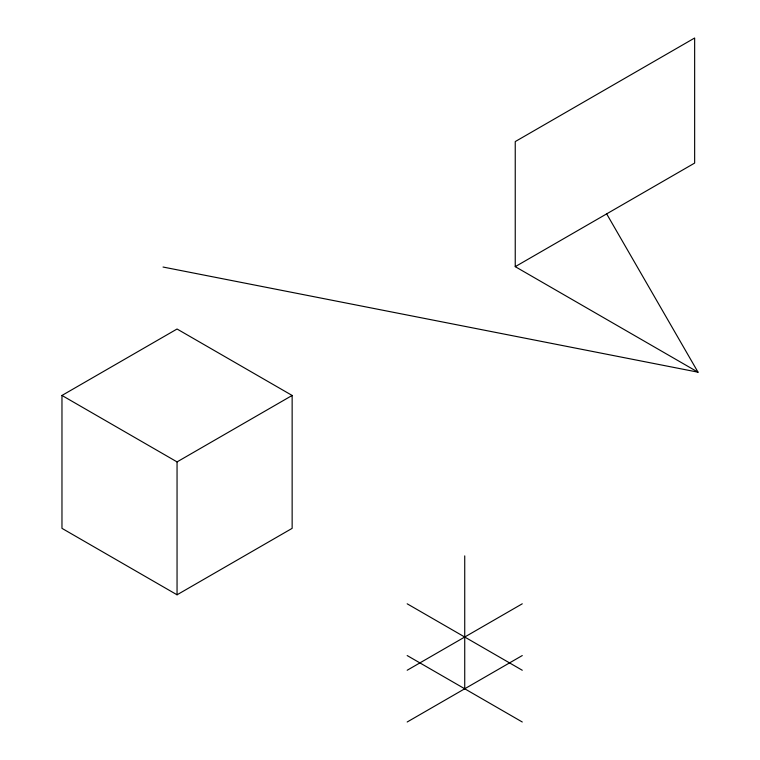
<?xml version="1.0" encoding="UTF-8"?>
<svg xmlns="http://www.w3.org/2000/svg" width="760" height="760" viewBox="0 0 760 760"><rect width="100%" height="100%" fill="white"/><g stroke="black" fill="none" stroke-linecap="round" stroke-linejoin="round"><path stroke-width="1.14" d="M61.968 395.456L177.052 329.013L292.144 395.456L292.144 528.352L177.052 594.795L61.968 528.352L61.968 395.456L177.052 461.899L292.144 395.456M515.242 266.655L694.649 163.077L694.649 38L515.242 141.578L515.242 266.655L698.031 372.181L606.66 213.873M407.18 670.253L522.272 603.801M407.18 722L522.272 655.557M163.039 267.035L698.031 372.181M407.18 603.801L522.272 670.253M407.18 655.557L522.272 722M464.73 555.883L464.73 688.778M177.052 461.899L177.052 594.795"/></g></svg>
